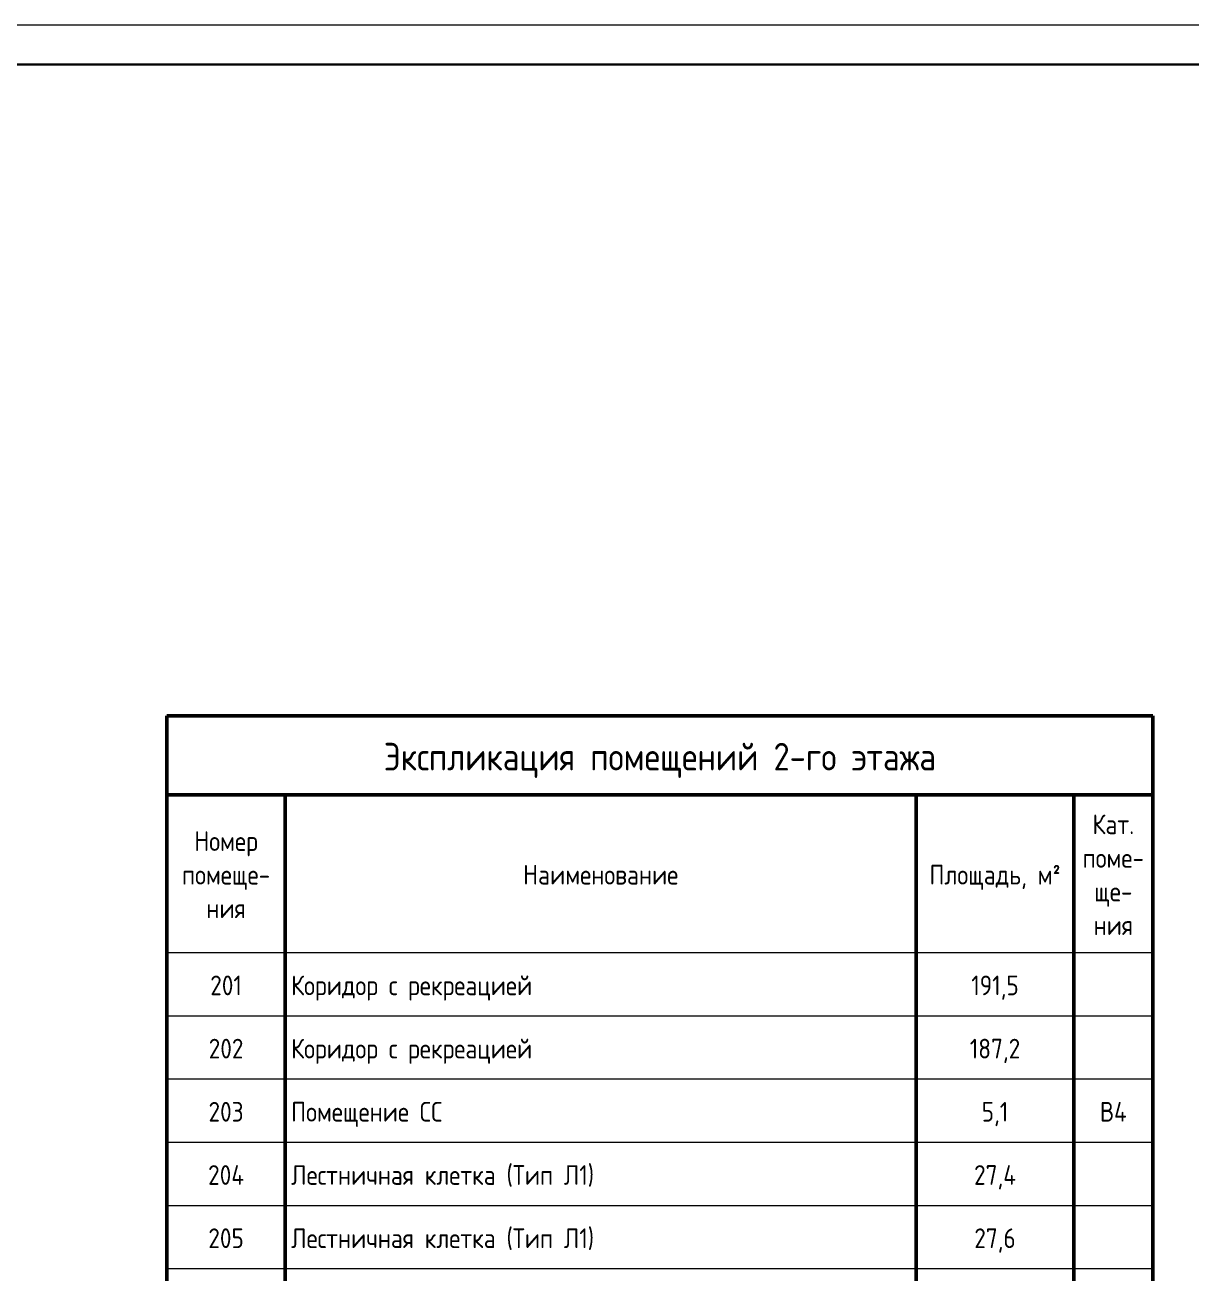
# Model space of a CAD drawing. Header units: millimetres. Extents: x -32 to 417638015, y -35 to 175284279.
# Drawn here: x 852937 to 867723, y 88518 to 104348 of the extents above; entities that cross this region are included whole.
import ezdxf
from ezdxf.enums import TextEntityAlignment as Align

# ---------------------------------------------------------------- set-up
doc = ezdxf.new("R2010")
doc.units = ezdxf.units.MM
doc.layers.add('RAMKA', color=7, linetype='Continuous')
doc.layers.add('Графика', color=7, linetype='Continuous', lineweight=20)
doc.layers.add('Линии', color=7, linetype='Continuous', lineweight=9, true_color=0x00a600)
doc.styles.add('GOST Common_10', font='GOST_Common.ttf', dxfattribs={"width": 0.9, "height": 3.5})
doc.styles.add('GOST Common_11', font='GOST_Common.ttf', dxfattribs={"width": 0.9, "height": 2.5})
doc.styles.add('RAMKA', font='isocpeur.ttf', dxfattribs={"oblique": 15, "height": 5})
doc.styles.get("Standard").update_dxf_attribs({"font": 'arial.ttf'})

# ---------------------------------------------------------------- blocks, each defined once
blk = doc.blocks.new('*U1108')
at = {"lineweight": 5, "transparency": 33554687}
blk.add_lwpolyline([(0, 0), (0, 841), (1189, 841), (1189, 0)], close=True, dxfattribs=at)
at = {"lineweight": 30, "transparency": 33554687}
blk.add_lwpolyline([(20, 5), (20, 836), (1184, 836), (1184, 5)], close=True, dxfattribs=at)
at = {"transparency": 33554687, "style": 'RAMKA', "oblique": 15, "width": 0.9}
for tag, height, p in [('СТРАНИЦА', 0.00025, (1183.9995, 835.9996)), ('ДАТА1', 2.5, (1059, 32.5)), ('ДАТА2', 2.5, (1059, 27.5)), ('СТАДИЯ', 2.5, (1141.5, 25)), ('ЛИСТ', 2.5, (1156.5, 25)), ('ЛИСТОВ', 2.5, (1174, 25)), ('ДАТА3', 2.5, (1059, 22.5)), ('ДАТА4', 2.5, (1059, 17.5)), ('ДАТА5', 2.5, (1059, 12.5)), ('ДАТА6', 2.5, (1059, 7.5))]:
    blk.add_attdef(tag, text='', height=height, dxfattribs=at).set_placement(p, align=Align.MIDDLE_CENTER)
at = {"transparency": 33554687, "style": 'RAMKA', "oblique": 15, "width": 0.9, "flags": 8}
blk.add_attdef('ШИФР', text='', height=5, dxfattribs=at).set_placement((1124, 55), align=Align.MIDDLE_CENTER)
at = {"transparency": 33554687, "style": 'RAMKA', "oblique": 15, "width": 0.9}
for tag, p in [('ДОЛЖНОСТЬ1', (1000, 32.5)), ('ФИО1', (1020, 32.5)), ('ДОЛЖНОСТЬ2', (1000, 27.5)), ('ФИО2', (1020, 27.5)), ('ДОЛЖНОСТЬ3', (1000, 22.5)), ('ФИО3', (1020, 22.5)), ('ДОЛЖНОСТЬ4', (1000, 17.5)), ('ФИО4', (1020, 17.5)), ('ДОЛЖНОСТЬ5', (1000, 12.5)), ('ФИО5', (1020, 12.5)), ('ДОЛЖНОСТЬ6', (1000, 7.5)), ('ФИО6', (1020, 7.5))]:
    blk.add_attdef(tag, text='', height=2.5, dxfattribs=at).set_placement(p, align=Align.MIDDLE_LEFT)
at = {"lineweight": 5, "transparency": 33554687, "oblique": 15, "width": 0.9}
for tag, flags, p in [('КОМПАНИЯ', 150, (1159, 12.5)), ('НАИМЕНОВАНИЕ', 128, (1099, 12.5)), ('КОМПЛЕКТ', 170, (1099, 27.5))]:
    blk.add_attdef(tag, text='', height=2.5, dxfattribs=dict(at, flags=flags)).set_placement(p, align=Align.MIDDLE_CENTER)
at = {"transparency": 33554687, "style": 'RAMKA', "oblique": 15, "width": 0.9, "flags": 8}
blk.add_attdef('ФОРМАТЛИСТА', text='', height=2.5, dxfattribs=at).set_placement((1155, 2.5), align=Align.MIDDLE_LEFT)
at = {"lineweight": 9, "transparency": 33554687, "oblique": 15, "width": 0.9, "flags": 26}
blk.add_attdef('ОБЪЕКТ', text='', height=2.5, dxfattribs=at).set_placement((1124, 42.5), align=Align.MIDDLE_CENTER)

msp = doc.modelspace()

# ---------------------------------------------------------------- linework, layer by layer
at = {"layer": 'Линии', "color": 7, "lineweight": 50}
for p, q in [((854737, 95583), (854737, 94583)), ((867238, 95583), (854737, 95583)), ((867238, 94583), (867238, 95583)), ((854737, 94583), (854737, 82932)), ((854737, 94583), (867238, 94583)), ((856237, 94583), (856237, 92579)), ((864237, 94583), (864237, 92579)), ((866237, 94583), (866237, 92579)), ((867237, 94583), (867237, 92579)), ((867238, 94583), (867238, 82932)), ((856237, 92579), (856237, 91777)), ((864237, 92579), (864237, 91777)), ((866237, 92579), (866237, 91777)), ((867237, 92579), (867237, 91777)), ((856237, 91777), (856237, 90975)), ((864237, 91777), (864237, 90975)), ((866237, 91777), (866237, 90975)), ((867237, 91777), (867237, 90975)), ((856237, 90975), (856237, 90173)), ((864237, 90975), (864237, 90173)), ((866237, 90975), (866237, 90173)), ((867237, 90975), (867237, 90173)), ((856237, 90173), (856237, 89371)), ((864237, 90173), (864237, 89371)), ((866237, 90173), (866237, 89371)), ((867237, 90173), (867237, 89371)), ((856237, 89371), (856237, 88569)), ((864237, 89371), (864237, 88569)), ((866237, 89371), (866237, 88569)), ((867237, 89371), (867237, 88569)), ((856237, 88569), (856237, 87768)), ((864237, 88569), (864237, 87768)), ((866237, 88569), (866237, 87768)), ((867237, 88569), (867237, 87768))]:
    msp.add_line(p, q, dxfattribs=at)
at = {"layer": 'Линии', "color": 7, "lineweight": 20}
for p, q in [((856237, 92579), (854737, 92579)), ((864237, 92579), (856237, 92579)), ((866237, 92579), (864237, 92579)), ((867237, 92579), (866237, 92579)), ((856237, 91777), (854737, 91777)), ((864237, 91777), (856237, 91777)), ((866237, 91777), (864237, 91777)), ((867237, 91777), (866237, 91777)), ((856237, 90975), (854737, 90975)), ((864237, 90975), (856237, 90975)), ((866237, 90975), (864237, 90975)), ((867237, 90975), (866237, 90975)), ((856237, 90173), (854737, 90173)), ((864237, 90173), (856237, 90173)), ((866237, 90173), (864237, 90173)), ((867237, 90173), (866237, 90173)), ((856237, 89371), (854737, 89371)), ((864237, 89371), (856237, 89371)), ((866237, 89371), (864237, 89371)), ((867237, 89371), (866237, 89371)), ((856237, 88569), (854737, 88569)), ((864237, 88569), (856237, 88569)), ((866237, 88569), (864237, 88569)), ((867237, 88569), (866237, 88569))]:
    msp.add_line(p, q, dxfattribs=at)

# ---------------------------------------------------------------- block references
at = {"layer": 'RAMKA', "transparency": 33554687, "xscale": 100, "yscale": 100, "zscale": 100}
msp.add_blockref('*U1108', (767677, 20248), dxfattribs=at)

# ---------------------------------------------------------------- texts
at = {"layer": 'Графика', "line_spacing_factor": 1.022761}
for s, insert, char_height, width, attachment_point, style in [('Экспликация помещений 2-го этажа', (860988, 95242), 350, 8447.11, 2, 'GOST Common_10'), ('Кат. поме- ще- ния', (866737, 94334), 250, 962.45, 2, 'GOST Common_11'), ('Номер помеще- ния', (855487, 94121), 250, 1418.03, 2, 'GOST Common_11'), ('Наименование', (860237, 93695), 250, 2353.32, 2, 'GOST Common_11'), ('Площадь, м\\fGOST Common|b0|i0|c238|p34|;\\W.9;²', (865237, 93695), 250, 2009.37, 2, 'GOST Common_11'), ('201', (855487, 92291), 250, 509.89, 2, 'GOST Common_11'), ('Коридор с рекреацией', (856312, 92291), 250, 3611.44, 1, 'GOST Common_11'), ('191,5', (865237, 92291), 250, 739.18, 2, 'GOST Common_11'), ('202', (855487, 91489), 250, 561.18, 2, 'GOST Common_11'), ('Коридор с рекреацией', (856312, 91489), 250, 3611.44, 1, 'GOST Common_11'), ('187,2', (865237, 91489), 250, 790.47, 2, 'GOST Common_11'), ('203', (855487, 90688), 250, 561.18, 2, 'GOST Common_11'), ('Помещение СС', (856312, 90688), 250, 2286.94, 1, 'GOST Common_11'), ('5,1', (865237, 90688), 250, 416.36, 2, 'GOST Common_11'), ('В4', (866737, 90688), 250, 428.42, 2, 'GOST Common_11'), ('204', (855487, 89886), 250, 588.33, 2, 'GOST Common_11'), ('Лестничная клетка (Тип Л1)', (856312, 89886), 250, 4595.01, 1, 'GOST Common_11'), ('27,4', (865237, 89886), 250, 681.86, 2, 'GOST Common_11'), ('205', (855487, 89084), 250, 561.18, 2, 'GOST Common_11'), ('Лестничная клетка (Тип Л1)', (856312, 89084), 250, 4595.01, 1, 'GOST Common_11'), ('27,6', (865237, 89084), 250, 654.71, 2, 'GOST Common_11')]:
    msp.add_mtext(s, dxfattribs=dict(at, insert=insert, char_height=char_height, width=width, attachment_point=attachment_point, style=style))

doc.saveas('drawing.dxf')
